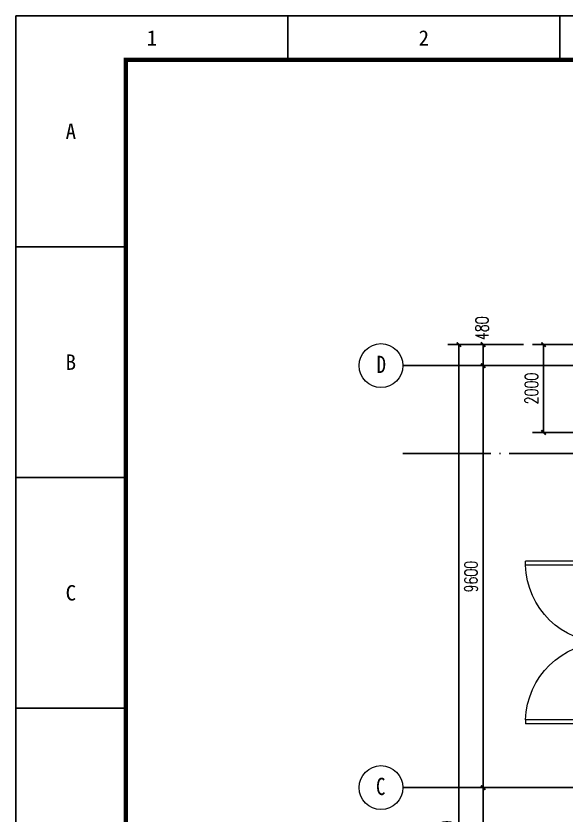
# Model space of a CAD drawing. Extents: x 3213259 to 3716512, y 332899 to 392399.
# Drawn here: x 3471433 to 3483960, y 373411 to 391588 of the extents above; entities that cross this region are included whole.
import ezdxf

# ---------------------------------------------------------------- set-up
doc = ezdxf.new("R2010")
doc.units = 0
doc.header["$LTSCALE"] = 1000
doc.header["$MEASUREMENT"] = 0
doc.linetypes.add('DOTE', pattern=[2.42, 2, -0.2, 0.02, -0.2])
doc.linetypes.add('HIDDEN', pattern=[0.375, 0.25, -0.125])
for name, color, linetype in [('AXIS', 3, 'Continuous'), ('DOTE', 1, 'DOTE'), ('JQFrame_DefaultLayer', 7, 'Continuous'), ('sb', 6, 'Continuous')]:
    doc.layers.add(name, color=color, linetype=linetype)
doc.layers.add('S-GRID-IDEN', color=7, linetype='Continuous', lineweight=18)
doc.layers.add('window', color=141, linetype='Continuous', lineweight=5)
doc.styles.add('_TCH_DIM_T3', font='SIMPLEX.shx', dxfattribs={"width": 0.705882, "bigfont": 'GBCBIG'})
doc.styles.add('JQFrame_markText', font='txt')
doc.styles.add('sepd_yb2', font='sepd_gbe.shx', dxfattribs={"width": 0.8, "bigfont": 'sepd_gbc.shx'})
doc.dimstyles.new('_TCH_ARCH&&100', dxfattribs={"dimtxt": 297.5, "dimasz": 100, "dimexe": 250, "dimexo": 300, "dimgap": 126.25, "dimtad": 1, "dimdec": 0, "dimzin": 0, "dimdsep": 46, "dimtxsty": '_TCH_DIM_T3', "dimblk": 'ARCHTICK', "dimcen": 0.09, "dimclrt": 7, "dimazin": 2, "dimtfac": 1, "dimtdec": 0, "dimtix": 1, "dimtmove": 2, "dimatfit": 3, "dimfxl": 1, "dimtolj": 1, "dimtzin": 0, "dimarcsym": 0})

# ---------------------------------------------------------------- blocks, each defined once
blk = doc.blocks.new('轴网 - M_轴线标头 - 圆-208176--3_200m层平面图')
at = {"layer": 'S-GRID-IDEN'}
blk.add_circle((0, 0), 5, dxfattribs=at)
blk = doc.blocks.new('_ArchTick')
at = {"color": 0, "linetype": 'ByBlock', "const_width": 0.4}
blk.add_lwpolyline([(-0.5, -0.5), (0.5, 0.5)], dxfattribs=at)
blk = doc.blocks.new('*D82')
at = {"layer": 'AXIS', "color": 0, "lineweight": -2}
for p, q in [((1894235, 325945), (1893200, 325945)), ((1893450, 303385), (1893450, 325945)), ((1894235, 303385), (1893200, 303385))]:
    blk.add_line(p, q, dxfattribs=at)
at = {"layer": 'Defpoints', "color": 0}
for p in [(1893450, 325945), (1894535, 325945), (1894535, 303385)]:
    blk.add_point(p, dxfattribs=at)
at = {"layer": 'AXIS', "color": 0, "lineweight": -2, "xscale": 100, "yscale": 100, "zscale": 100}
for p, rotation in [((1893450, 325945), 90), ((1893450, 303385), 270)]:
    blk.add_blockref('_ArchTick', p, dxfattribs=dict(at, rotation=rotation))
at = {"layer": 'AXIS', "color": 7, "insert": (1893175, 314665), "char_height": 297.5, "attachment_point": 5, "rotation": 90, "style": '_TCH_DIM_T3'}
blk.add_mtext('\\A1;22560', dxfattribs=at)
blk = doc.blocks.new('*D85')
at = {"layer": 'AXIS', "color": 0, "lineweight": -2}
for p, q in [((1894922, 315865), (1893750, 315865)), ((1894000, 306865), (1894000, 315865)), ((1894922, 306865), (1893750, 306865))]:
    blk.add_line(p, q, dxfattribs=at)
at = {"layer": 'Defpoints', "color": 0}
for p in [(1894000, 315865), (1895222, 315865), (1895222, 306865)]:
    blk.add_point(p, dxfattribs=at)
at = {"layer": 'AXIS', "color": 0, "lineweight": -2, "xscale": 100, "yscale": 100, "zscale": 100}
for p, rotation in [((1894000, 315865), 90), ((1894000, 306865), 270)]:
    blk.add_blockref('_ArchTick', p, dxfattribs=dict(at, rotation=rotation))
at = {"layer": 'AXIS', "color": 7, "insert": (1893725, 311365), "char_height": 297.5, "attachment_point": 5, "rotation": 90, "style": '_TCH_DIM_T3'}
blk.add_mtext('\\A1;9000', dxfattribs=at)
blk = doc.blocks.new('*D86')
at = {"layer": 'AXIS', "color": 0, "lineweight": -2}
for p, q in [((1894922, 325465), (1893750, 325465)), ((1894000, 315865), (1894000, 325465)), ((1894922, 315865), (1893750, 315865))]:
    blk.add_line(p, q, dxfattribs=at)
at = {"layer": 'Defpoints', "color": 0}
for p in [(1894000, 325465), (1895222, 325465), (1895222, 315865)]:
    blk.add_point(p, dxfattribs=at)
at = {"layer": 'AXIS', "color": 0, "lineweight": -2, "xscale": 100, "yscale": 100, "zscale": 100}
for p, rotation in [((1894000, 325465), 90), ((1894000, 315865), 270)]:
    blk.add_blockref('_ArchTick', p, dxfattribs=dict(at, rotation=rotation))
at = {"layer": 'AXIS', "color": 7, "insert": (1893725, 320665), "char_height": 297.5, "attachment_point": 5, "rotation": 90, "style": '_TCH_DIM_T3'}
blk.add_mtext('\\A1;9600', dxfattribs=at)
blk = doc.blocks.new('*D87')
at = {"layer": 'AXIS', "color": 0, "lineweight": -2}
for p, q in [((1894922, 325945), (1893750, 325945)), ((1894000, 325465), (1894000, 325945)), ((1894922, 325465), (1893750, 325465))]:
    blk.add_line(p, q, dxfattribs=at)
at = {"layer": 'Defpoints', "color": 0}
for p in [(1894000, 325945), (1895222, 325945), (1895222, 325465)]:
    blk.add_point(p, dxfattribs=at)
at = {"layer": 'AXIS', "color": 0, "lineweight": -2, "xscale": 100, "yscale": 100, "zscale": 100}
for p, rotation in [((1894000, 325945), 90), ((1894000, 325465), 270)]:
    blk.add_blockref('_ArchTick', p, dxfattribs=dict(at, rotation=rotation))
at = {"layer": 'AXIS', "color": 7, "insert": (1893975, 326315), "char_height": 297.5, "attachment_point": 5, "rotation": 90, "style": '_TCH_DIM_T3'}
blk.add_mtext('\\A1;480', dxfattribs=at)
blk = doc.blocks.new('$DorLib2D$00000002')
for p, q in [((-0.5, 0), (-0.5, 0.4875)), ((-0.475, 0.4875), (-0.5, 0.4875)), ((-0.475, 0), (-0.475, 0.4875)), ((0.475, 0), (0.475, 0.4875)), ((0.475, 0.4875), (0.5, 0.4875)), ((0.5, 0), (0.5, 0.4875)), ((-0.5, 0), (-0.475, 0)), ((0.5, 0), (0.475, 0))]:
    blk.add_line(p, q)
at = {"lineweight": 13}
for centre, start, end in [((-0.4875, 0), 0, 88.5307), ((0.4875, 0), 91.4693, 180)]:
    blk.add_arc(centre, 0.4875, start, end, dxfattribs=at)
blk = doc.blocks.new('*D100')
at = {"layer": 'AXIS', "color": 0, "lineweight": -2}
for p, q in [((1896332, 325945), (1895128, 325945)), ((1895378, 323945), (1895378, 325945)), ((1896332, 323945), (1895128, 323945))]:
    blk.add_line(p, q, dxfattribs=at)
at = {"layer": 'Defpoints', "color": 0}
for p in [(1895378, 325945), (1896632, 325945), (1896632, 323945)]:
    blk.add_point(p, dxfattribs=at)
at = {"layer": 'AXIS', "color": 0, "lineweight": -2, "xscale": 100, "yscale": 100, "zscale": 100}
for p, rotation in [((1895378, 325945), 90), ((1895378, 323945), 270)]:
    blk.add_blockref('_ArchTick', p, dxfattribs=dict(at, rotation=rotation))
at = {"layer": 'AXIS', "color": 7, "insert": (1895103, 324945), "char_height": 297.5, "attachment_point": 5, "rotation": 90, "style": '_TCH_DIM_T3'}
blk.add_mtext('\\A1;2000', dxfattribs=at)
blk = doc.blocks.new('JQStandardFrame-{1005C27A1A9F43F09286A26DEECC45FF}')
at = {"layer": 'JQFrame_DefaultLayer', "color": 3}
blk.add_lwpolyline([(0, 0), (743, 0), (743, 420), (0, 420)], close=True, dxfattribs=at)
for points in [[(61.92, 420), (61.92, 410)], [(123.83, 420), (123.83, 410)], [(0, 367.5), (25, 367.5)], [(0, 315), (25, 315)], [(0, 262.5), (25, 262.5)]]:
    blk.add_lwpolyline(points, dxfattribs=at)
at = {"layer": 'JQFrame_DefaultLayer', "color": 3, "const_width": 1}
blk.add_lwpolyline([(25, 10), (733, 10), (733, 410), (25, 410)], close=True, dxfattribs=at)
at = {"layer": 'JQFrame_DefaultLayer', "color": 3, "char_height": 3.5, "attachment_point": 5, "style": 'JQFrame_markText'}
for s, insert in [('1', (30.96, 415)), ('2', (92.88, 415)), ('A', (12.5, 393.75)), ('B', (12.5, 341.25)), ('C', (12.5, 288.75))]:
    blk.add_mtext(s, dxfattribs=dict(at, insert=insert))
blk = doc.blocks.new('D1')
at = {"layer": 'DOTE'}
for p, q in [((1892174.5, 325465.1), (1948456.4, 325465.1)), ((1892174.5, 323465.1), (1906112.3, 323465.1)), ((1892174.5, 315865.1), (1948456.4, 315865.1))]:
    blk.add_line(p, q, dxfattribs=at)
at = {"layer": 'S-GRID-IDEN', "xscale": 99.99999999999993, "yscale": 99.99999999999993, "zscale": 99.99999999999993, "rotation": 269.9999999999994}
for p in [(1891674.5, 325465.1), (1891674.5, 315865.1)]:
    blk.add_blockref('轴网 - M_轴线标头 - 圆-208176--3_200m层平面图', p, dxfattribs=at)
at = {"layer": 'window', "color": 0, "xscale": -3700, "yscale": 3700, "zscale": -3700, "rotation": 89.99999999999994}
blk.add_blockref('$DorLib2D$00000002', (1896772.3, 319165.1), dxfattribs=at)
at = {"layer": 'S-GRID-IDEN', "lineweight": 15, "char_height": 393.182, "width": 347.943, "attachment_point": 2, "line_spacing_factor": 0.887216, "style": 'sepd_yb2'}
for s, insert in [('\\f黑体|b0|i0|c134|p49|;D', (1891681.9, 325689.8)), ('\\f黑体|b0|i0|c134|p49|;C', (1891667.9, 316089.8))]:
    blk.add_mtext(s, dxfattribs=dict(at, insert=insert))
at = {"layer": 'AXIS', "color": 3}
dim = blk.add_linear_dim(base=(1894000.2, 325945.1), p1=(1895221.9, 325465.1), p2=(1895221.9, 325945.1), angle=90, dimstyle='_TCH_ARCH&&100', dxfattribs=at)
dim.commit()
dim.dimension.update_dxf_attribs({"geometry": '*D87', "text_midpoint": (1893975.2, 326315.1), "dimtype": 129})
for p1, p2, distance, picture, middle in [((1894534.9, 303385.1), (1894534.9, 325945.1), 1084.7, '*D82', (1893175.2, 314665.1)), ((1895221.9, 315865.1), (1895221.9, 325465.1), 1221.8, '*D86', (1893725.2, 320665.1)), ((1895221.9, 306865.1), (1895221.9, 315865.1), 1221.8, '*D85', (1893725.2, 311365.1))]:
    dim = blk.add_aligned_dim(p1=p1, p2=p2, distance=distance, dimstyle='_TCH_ARCH&&100', dxfattribs=at)
    dim.commit()
    dim.dimension.update_dxf_attribs({"geometry": picture, "text_midpoint": middle})
dim = blk.add_linear_dim(base=(1895378.4, 325945.1), p1=(1896632.3, 323945.1), p2=(1896632.3, 325945.1), angle=90, dimstyle='_TCH_ARCH&&100', dxfattribs=at)
dim.commit()
dim.dimension.update_dxf_attribs({"geometry": '*D100', "text_midpoint": (1895103.4, 324945.1)})

msp = doc.modelspace()

# ---------------------------------------------------------------- block references
at = {"xscale": 100, "yscale": 100, "zscale": 100}
msp.add_blockref('JQStandardFrame-{1005C27A1A9F43F09286A26DEECC45FF}', (3471432.891, 349587.707), dxfattribs=at)
at = {"layer": 'sb', "color": 1, "linetype": 'HIDDEN', "lineweight": 25, "ltscale": 2}
msp.add_blockref('D1', (1588070.633, 58168.405), dxfattribs=at)

doc.saveas('drawing.dxf')
